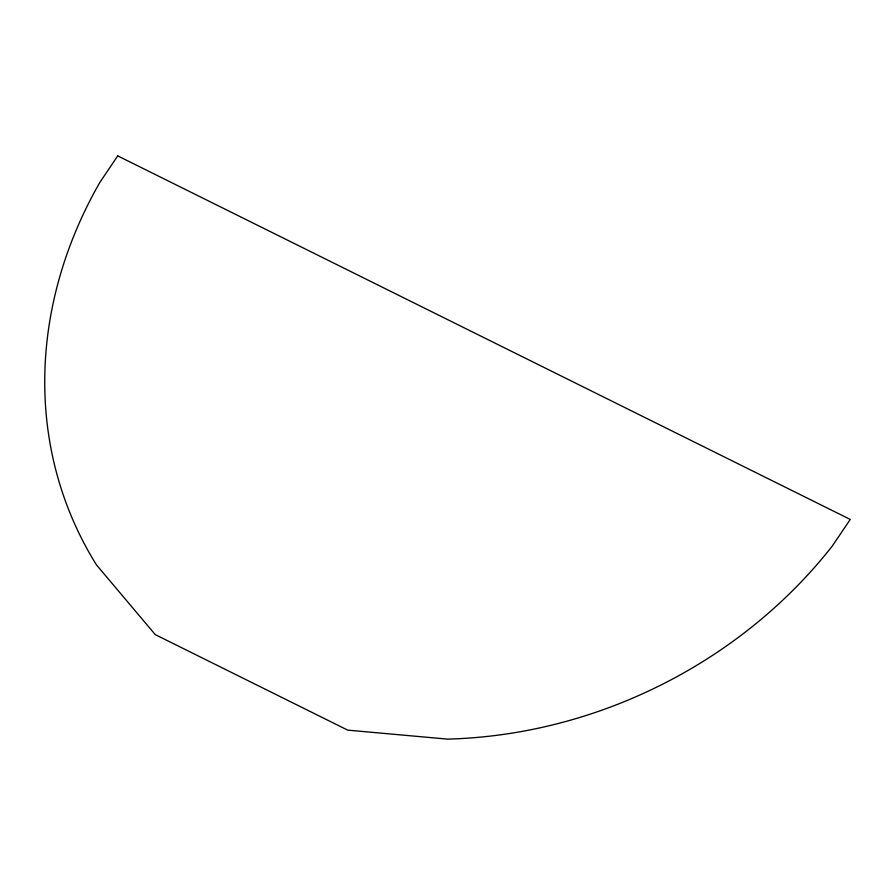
<?xml version="1.0" encoding="UTF-8"?>
<svg xmlns="http://www.w3.org/2000/svg" width="895" height="895" viewBox="0 0 895 895"><rect width="100%" height="100%" fill="white"/><g stroke="black" fill="none" stroke-linecap="round" stroke-linejoin="round"><path stroke-width="1.34" d="M117.737 155.887L99.848 182.401A450.856 390.455 -25.9 0 0 96.515 564.958L155.271 634.622L347.73 730.141L447.433 739.113A450.856 390.455 -25.9 0 0 832.361 545.95L850.25 519.436L117.737 155.887"/></g></svg>
